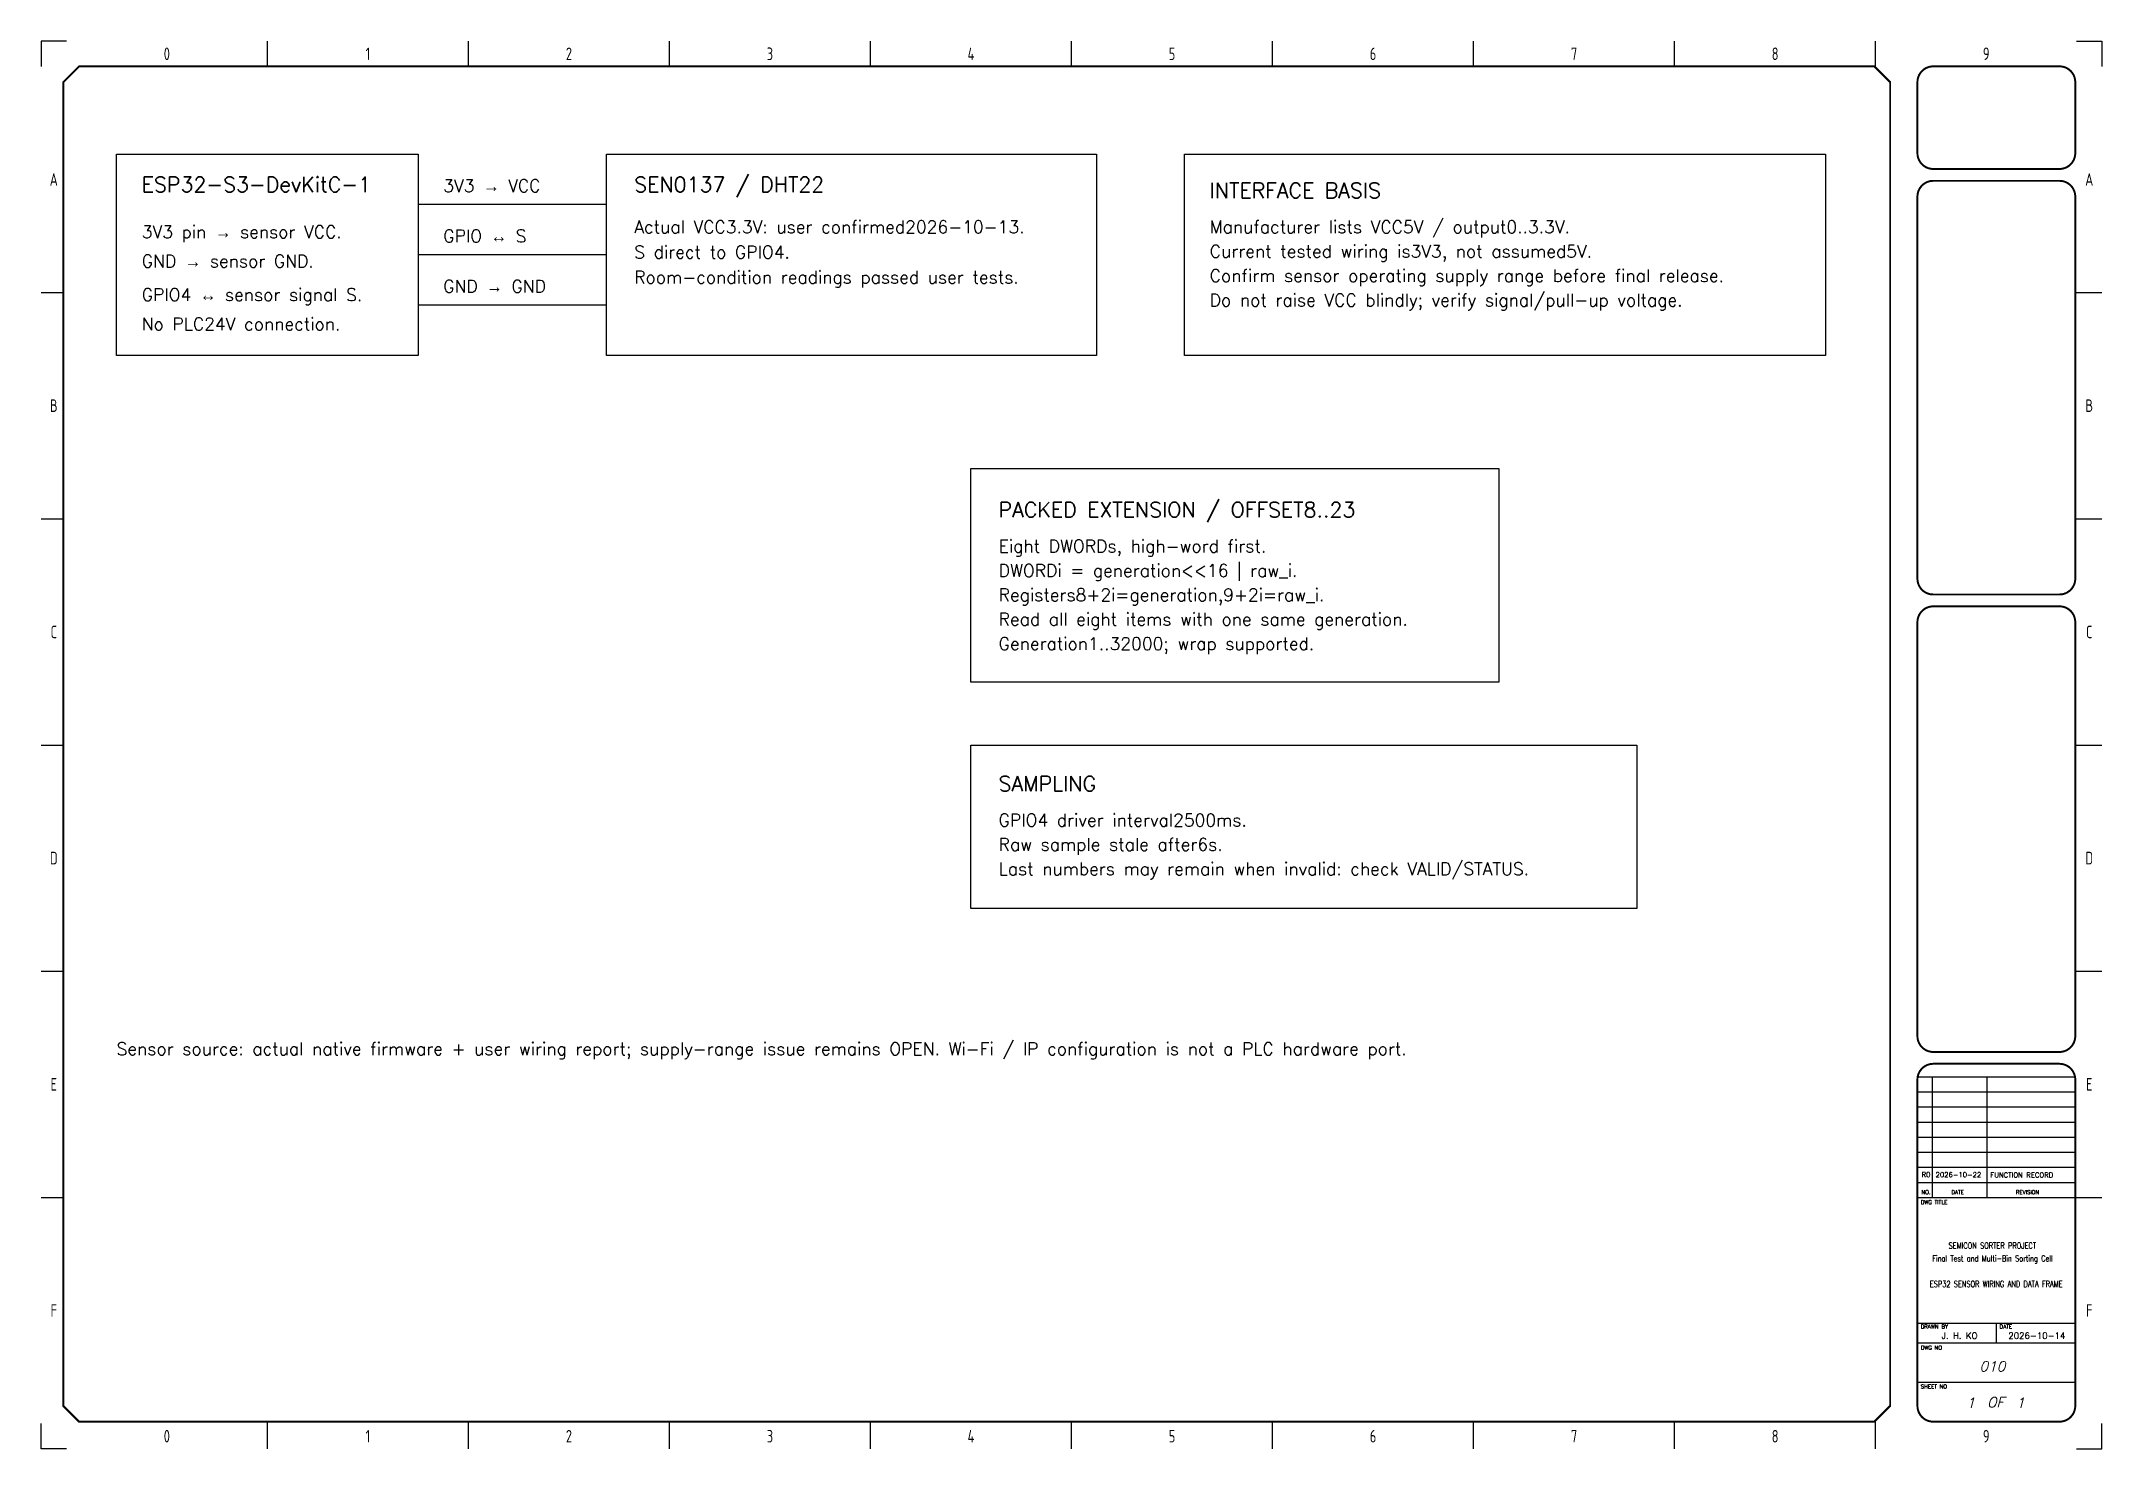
# Model space of a CAD drawing. Extents: x 5 to 415, y 5 to 285.
import ezdxf
from ezdxf.enums import TextEntityAlignment as Align

# ---------------------------------------------------------------- set-up
doc = ezdxf.new("R2010")
doc.units = 0
doc.header["$LTSCALE"] = 10
for name, color, linetype in [('SYMS', 7, 'Continuous'), ('TEXT', 7, 'Continuous'), ('TITLE', 7, 'Continuous'), ('Title blocks', 7, 'Continuous')]:
    doc.layers.add(name, color=color, linetype=linetype)
doc.styles.add('ISO8', font='ISO8.shx', dxfattribs={"width": 0.8})
doc.styles.add('ITALIC', font='ITALIC')
doc.styles.add('ROMANS', font='romans')

# ---------------------------------------------------------------- blocks, each defined once
blk = doc.blocks.new('Title_blocks_A3')
at = {"layer": 'TITLE'}
for p, q in [((372.89, 276.86), (372.89, 259.33)), ((378.33, 79), (409.73, 79)), ((381.28, 79), (381.28, 55)), ((392.12, 79), (392.12, 55)), ((378.33, 76), (409.73, 76)), ((378.32, 73), (409.73, 73)), ((378.32, 70), (409.73, 70)), ((378.32, 67), (409.73, 67)), ((378.32, 64), (409.73, 64)), ((378.32, 61), (409.72, 61)), ((378.32, 58), (409.72, 58)), ((378.32, 55), (409.72, 55)), ((372.89, 13.53), (372.89, 37.81)), ((378.32, 30.02), (409.72, 30.02)), ((394.02, 26.1), (394.02, 30.02)), ((378.32, 26.1), (409.72, 26.1)), ((378.32, 18.24), (409.72, 18.24))]:
    blk.add_line(p, q, dxfattribs=at)
at = {"layer": 'TITLE', "const_width": 0.392}
blk.add_lwpolyline([(372.89, 13.53), (372.89, 276.86), (369.75, 280), (12.53, 280), (9.39, 276.86), (9.39, 13.53), (12.53, 10.39), (369.75, 10.39)], close=True, dxfattribs=at)
for points in [[(381.46, 280, 0.414214), (378.32, 276.86, 0.414214)], [(409.72, 276.86, 0.414214), (406.58, 280, 0.414214)], [(378.32, 262.73, 0.414214), (381.46, 259.59, 0.414214)], [(406.58, 259.59, 0.414214), (409.72, 262.73, 0.414214)], [(381.46, 257.23, 0.414214), (378.32, 254.09, 0.414214)], [(409.72, 254.09, 0.414214), (406.58, 257.23, 0.414214)], [(378.32, 178.08, 0.414214), (381.46, 174.94, 0.414214)], [(406.58, 174.94, 0.414214), (409.72, 178.08, 0.414214)], [(381.46, 172.58, 0.414214), (378.32, 169.44, 0.414214)], [(409.72, 169.44, 0.414214), (406.58, 172.58, 0.414214)], [(378.32, 87.08, 0.414214), (381.46, 83.94, 0.414214)], [(406.58, 83.94, 0.414214), (409.72, 87.08, 0.414214)], [(381.46, 81.58, 0.414214), (378.32, 78.44, 0.414214)], [(409.72, 78.44, 0.414214), (406.58, 81.58, 0.414214)], [(378.32, 13.53, 0.414214), (381.46, 10.39, 0.414214)], [(406.58, 10.39, 0.414214), (409.72, 13.53, 0.414214)]]:
    blk.add_lwpolyline(points, format="xyb", dxfattribs=at)
for points in [[(406.58, 280), (381.46, 280)], [(378.32, 276.86), (378.32, 262.73)], [(409.72, 276.86), (409.72, 262.73)], [(406.58, 259.59), (381.46, 259.59)], [(378.32, 254.09), (378.32, 178.08)], [(406.58, 257.23), (381.46, 257.23)], [(409.72, 254.09), (409.72, 178.08)], [(381.46, 174.94), (406.58, 174.94)], [(381.46, 172.58), (406.58, 172.58)], [(381.46, 83.94), (406.58, 83.94)], [(378.32, 78.44), (378.32, 13.53)], [(381.46, 81.58), (406.58, 81.58)], [(409.72, 78.44), (409.72, 13.53)], [(381.46, 10.39), (406.58, 10.39)]]:
    blk.add_lwpolyline(points, dxfattribs=at)
at = {"layer": 'TITLE', "color": 7, "const_width": 0.392}
for points in [[(378.32, 169.44), (378.32, 87.08)], [(409.72, 169.44), (409.72, 87.08)]]:
    blk.add_lwpolyline(points, dxfattribs=at)
at = {"layer": 'Title blocks', "color": 7}
for p, q in [((50, 280), (50, 285)), ((90, 280), (90, 285)), ((130, 280), (130, 285)), ((170, 280), (170, 285)), ((250, 280), (250, 285)), ((290, 280), (290, 285)), ((330, 280), (330, 285)), ((370, 280), (370, 285)), ((5, 235), (9.39, 235)), ((410, 235), (415, 235)), ((5, 190), (9.39, 190)), ((410, 190), (415, 190)), ((5, 100), (9.39, 100)), ((410, 100), (415, 100)), ((5, 55), (9.39, 55)), ((410, 55), (415, 55)), ((50, 5), (50, 10.39)), ((90, 5), (90, 10.39)), ((130, 5), (130, 10.39)), ((170, 5), (170, 10.39)), ((250, 5), (250, 10.39)), ((290, 5), (290, 10.39)), ((330, 5), (330, 10.39)), ((370, 5), (370, 10.64))]:
    blk.add_line(p, q, dxfattribs=at)
at = {"layer": 'Title blocks', "color": 2}
for p, q in [((210, 280), (210, 285)), ((5, 145), (9.39, 145)), ((410, 145), (415, 145)), ((210, 5), (210, 10.39))]:
    blk.add_line(p, q, dxfattribs=at)
at = {"layer": 'Title blocks'}
for points in [[(10, 285), (5, 285), (5, 280)], [(410, 285), (415, 285), (415, 280)], [(10, 5), (5, 5), (5, 10)], [(410, 5), (415, 5), (415, 10)]]:
    blk.add_lwpolyline(points, dxfattribs=at)
at = {"layer": 'TITLE', "color": 1, "style": 'ROMANS'}
for s, p in [('DWG TITLE', (378.97, 53.64)), ('DRAWN BY', (378.97, 28.91)), ('DATE', (394.67, 28.91)), ('DWG NO', (378.97, 24.72)), ('SHEET NO', (378.97, 17))]:
    blk.add_text(s, height=0.785, dxfattribs=at).set_placement(p)
at = {"layer": 'TITLE', "color": 1}
for s, height, style, p in [('NO.', 0.785, 'ROMANS', (380.02, 56.04)), ('DATE', 0.785, 'ROMANS', (386.32, 56.04)), ('REVISION', 0.785, 'ROMANS', (400.23, 56.04)), ('OF', 2, 'ITALIC', (393.89, 14.25))]:
    blk.add_text(s, height=height, dxfattribs=dict(at, style=style)).set_placement(p, align=Align.MIDDLE)
at = {"layer": 'TITLE', "color": 1, "style": 'ROMANS', "width": 0.8}
for tag, p in [('TITLE#1', (393.23, 44.81)), ('TITLE#2', (393.23, 42.27)), ('TITLE#3', (393.23, 39.73)), ('TITLE#4', (393.23, 37.18))]:
    blk.add_attdef(tag, text='', height=1.2, dxfattribs=at).set_placement(p, align=Align.CENTER)
at = {"layer": 'TITLE', "color": 1}
for tag, p, height, style in [('DRAWNBY', (383.14, 26.88), 1.25, 'ROMANS'), ('DATE', (396.4, 26.88), 1.25, 'ROMANS'), ('SHTS', (397.95, 13.15), 2, 'ITALIC')]:
    blk.add_attdef(tag, p, '', height=height, dxfattribs=dict(at, style=style))
at = {"layer": 'TITLE', "color": 1, "style": 'ITALIC'}
blk.add_attdef('DWG#', text='', height=2, dxfattribs=at).set_placement((393.23, 20.38), align=Align.CENTER)
blk.add_attdef('SH#', text='', height=2, dxfattribs=at).set_placement((389.77, 13.15), align=Align.RIGHT)
at = {"layer": 'TITLE', "color": 7, "flags": 9}
blk.add_attdef('WD_TB', (381.46, 10.39), '', height=1.57, dxfattribs=at)
at = {"layer": 'Title blocks', "style": 'ISO8', "width": 0.8}
for s, p in [('0', (30, 282.5)), ('1', (70, 282.5)), ('2', (110, 282.5)), ('3', (150, 282.5)), ('4', (190, 282.5)), ('5', (230, 282.5)), ('6', (270, 282.5)), ('7', (310, 282.5)), ('8', (350, 282.5)), ('9', (392, 282.5)), ('A', (7.5, 257.5)), ('A', (412.5, 257.5)), ('B', (7.5, 212.5)), ('B', (412.5, 212.5)), ('C', (7.5, 167.5)), ('C', (412.5, 167.5)), ('D', (7.5, 122.5)), ('D', (412.5, 122.5)), ('E', (7.5, 77.5)), ('E', (412.5, 77.5)), ('F', (7.5, 32.5)), ('F', (412.5, 32.5)), ('0', (30, 7.5)), ('1', (70, 7.5)), ('2', (110, 7.5)), ('3', (150, 7.5)), ('4', (190, 7.5)), ('5', (230, 7.5)), ('6', (270, 7.5)), ('7', (310, 7.5)), ('8', (350, 7.5)), ('9', (392, 7.5))]:
    blk.add_text(s, height=2.5, dxfattribs=at).set_placement(p, align=Align.MIDDLE)

msp = doc.modelspace()

# ---------------------------------------------------------------- linework, layer by layer
for p, q in [((117.5, 252.5), (80, 252.5)), ((117.5, 242.5), (80, 242.5)), ((117.5, 232.5), (80, 232.5))]:
    msp.add_line(p, q)
for points in [[(20, 262.5), (80, 262.5), (80, 222.5), (20, 222.5)], [(117.5, 262.5), (215, 262.5), (215, 222.5), (117.5, 222.5)], [(232.5, 262.5), (360, 262.5), (360, 222.5), (232.5, 222.5)], [(190, 200), (295, 200), (295, 157.5), (190, 157.5)], [(190, 145), (322.5, 145), (322.5, 112.5), (190, 112.5)]]:
    msp.add_lwpolyline(points, close=True)

# ---------------------------------------------------------------- block references
at = {"layer": 'SYMS'}
ref = msp.add_blockref('Title_blocks_A3', (0, 0), dxfattribs=at)
ref.add_attrib('TITLE#1', 'SEMICON SORTER PROJECT', dxfattribs={"layer": 'TITLE', "color": 1, "height": 1.2, "style": 'ROMANS', "width": 0.8}).set_placement((393.23, 44.81), align=Align.CENTER)
ref.add_attrib('DATE', '2026-10-14', (396.4, 26.88), dxfattribs={"layer": 'TITLE', "color": 1, "height": 1.25, "style": 'ROMANS'})
ref.add_attrib('DRAWNBY', 'J. H. KO', (383.14, 26.88), dxfattribs={"layer": 'TITLE', "color": 1, "height": 1.25, "style": 'ROMANS'})
ref.add_attrib('SH#', '1', dxfattribs={"layer": 'TITLE', "color": 1, "height": 2, "style": 'ITALIC'}).set_placement((389.77, 13.15), align=Align.RIGHT)
ref.add_attrib('TITLE#2', 'Final Test and Multi-Bin Sorting Cell', dxfattribs={"layer": 'TITLE', "color": 1, "height": 1.2, "style": 'ROMANS', "width": 0.8}).set_placement((393.23, 42.27), align=Align.CENTER)
ref.add_attrib('TITLE#4', 'ESP32 SENSOR WIRING AND DATA FRAME', dxfattribs={"layer": 'TITLE', "color": 1, "height": 1.2, "style": 'ROMANS', "width": 0.8}).set_placement((393.99, 37.18), align=Align.CENTER)
ref.add_attrib('DWG#', '010', dxfattribs={"layer": 'TITLE', "color": 1, "height": 2, "style": 'ITALIC'}).set_placement((393.23, 20.38), align=Align.CENTER)
ref.add_attrib('SHTS', '1', (397.95, 13.15), dxfattribs={"layer": 'TITLE', "color": 1, "height": 2, "style": 'ITALIC'})

# ---------------------------------------------------------------- texts
at = {"attachment_point": 1}
for s, width, heights, insert, char_height in [('{\\Fromans|c129;3V3 \\fGulim|b0|i0|c129|p50;→\\Fromans|c129; VCC}', 28.2903, [3.05], (85, 257.5), 2.5), ('{\\Fromans|c129;GPIO \\fGulim|b0|i0|c129|p50;↔\\Fromans|c129; S}', 24.5692, [3.64], (85, 247.5), 2.5), ('{\\Fromans|c129;GND \\fGulim|b0|i0|c129|p50;→\\Fromans|c129; GND}', 26.9884, [2.4], (85, 237.5), 2.5), ('{\\Fromans|c129;R0}', 2.5, [0], (379.14, 60.05), 1)]:
    msp.add_mtext_dynamic_manual_height_columns(s, width=width, gutter_width=12.5, heights=heights, dxfattribs=dict(at, insert=insert, char_height=char_height))
for s, insert, char_height, width in [('{\\Fromans|c0;3V3 pin \\fGulim|b0|i0|c129|p50;→\\Fromans|c129; \\Fromans|c0;sensor VCC.}', (25, 248.33), 2.5, 52.0211), ('{\\Fromans|c0;GND \\fGulim|b0|i0|c129|p50;→\\Fromans|c129; \\Fromans|c0;sensor GND.}', (25, 242.5), 2.5, 41.5211), ('{\\Fromans|c0;GPIO4 \\fGulim|b0|i0|c129|p50;↔\\Fromans|c129; \\Fromans|c0;sensor signal S.}', (25, 235.83), 2.5, 55.9586), ('{\\Fromans|c129;2026-10-22}', (381.93, 60.03), 1, 22.575), ('{\\Fromans|c0;FUNCTION RECORD}', (392.82, 59.96), 1, 22.575)]:
    msp.add_mtext(s, dxfattribs=dict(at, insert=insert, char_height=char_height, width=width))
at = {"layer": 'TEXT', "style": 'ROMANS'}
for s, height, p in [('SEN0137 / DHT22', 3, (123, 255)), ('ESP32-S3-DevKitC-1', 3, (25, 255)), ('INTERFACE BASIS', 3, (237.5, 253.81)), ('Actual VCC3.3V: user confirmed2026-10-13.', 2.5, (123, 246.81)), ('Manufacturer lists VCC5V / output0..3.3V.', 2.5, (237.5, 246.81)), ('S direct to GPIO4.', 2.5, (123, 241.81)), ('Current tested wiring is3V3, not assumed5V.', 2.5, (237.5, 241.96)), ('Room-condition readings passed user tests.', 2.5, (123, 236.81)), ('Confirm sensor operating supply range before final release.', 2.5, (237.5, 237.11)), ('Do not raise VCC blindly; verify signal/pull-up voltage.', 2.5, (237.5, 232.26)), ('No PLC24V connection.', 2.5, (25, 227.5)), ('PACKED EXTENSION / OFFSET8..23', 3, (195.5, 190.31)), ('Eight DWORDs, high-word first.', 2.5, (195.5, 183.31)), ('DWORDi = generation<<16 | raw_i.', 2.5, (195.5, 178.46)), ('Registers8+2i=generation,9+2i=raw_i.', 2.5, (195.5, 173.61)), ('Read all eight items with one same generation.', 2.5, (195.5, 168.76)), ('Generation1..32000; wrap supported.', 2.5, (195.5, 163.91)), ('SAMPLING', 3, (195.5, 135.81)), ('GPIO4 driver interval2500ms.', 2.5, (195.5, 128.81)), ('Raw sample stale after6s.', 2.5, (195.5, 123.96)), ('Last numbers may remain when invalid: check VALID/STATUS.', 2.5, (195.5, 119.11)), ('Sensor source: actual native firmware + user wiring report; supply-range issue remains OPEN. Wi-Fi / IP configuration is not a PLC hardware port.', 2.5, (20, 83.31))]:
    msp.add_text(s, height=height, dxfattribs=at).set_placement(p)

doc.saveas('drawing.dxf')
